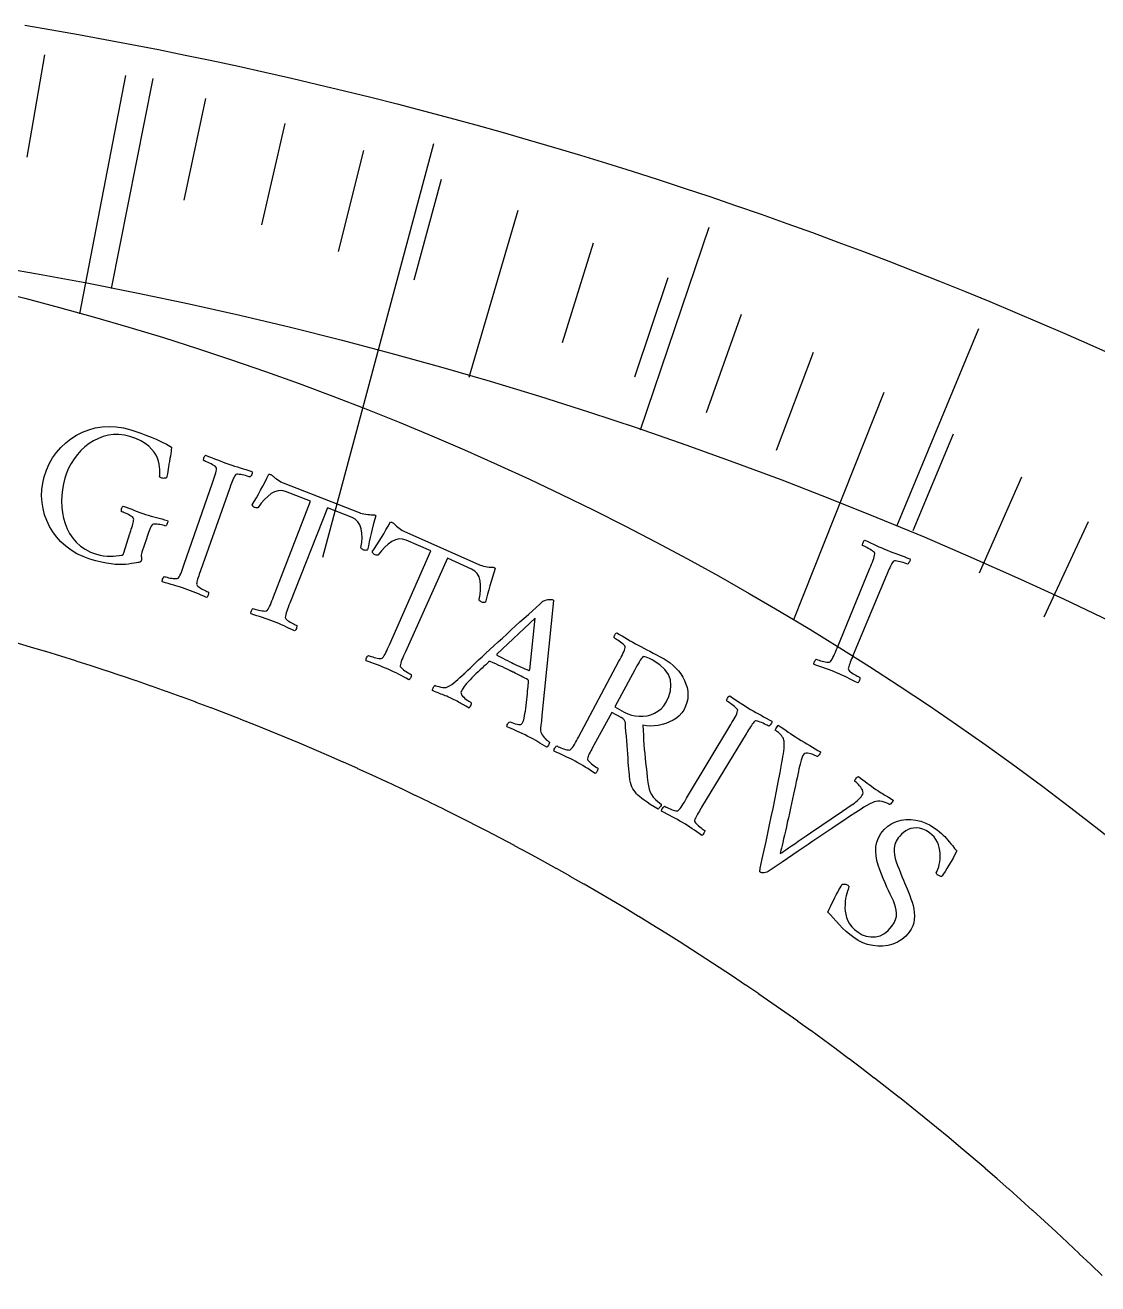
# Model space of a CAD drawing. Header units: millimetres. Extents: x -45 to 45, y -45 to 45.
# Drawn here: x 7.42 to 18.32, y 31.59 to 44.38 of the extents above; entities that cross this region are included whole.
import ezdxf

# ---------------------------------------------------------------- set-up
doc = ezdxf.new("R2010")
doc.units = ezdxf.units.MM
for name, color, linetype in [('CUT_INNER', 6, 'Continuous'), ('CUT_OUTER', 1, 'Continuous'), ('ENGRAVE', 7, 'Continuous'), ('ENGRAVE_FINE', 8, 'Continuous'), ('TEXT', 5, 'Continuous')]:
    doc.layers.add(name, color=color, linetype=linetype)

msp = doc.modelspace()

# ---------------------------------------------------------------- linework, layer by layer
at = {"layer": 'CUT_INNER'}
msp.add_lwpolyline([(18.3604, 31.6768), (18.2457, 31.7881), (18.2446, 31.7891), (18.1292, 31.8997), (18.1281, 31.9007), (18.0121, 32.0105), (18.0109, 32.0116), (17.8942, 32.1207), (17.8931, 32.1217), (17.7757, 32.2301), (17.7746, 32.2312), (17.6565, 32.3388), (17.6554, 32.3399), (17.5366, 32.4468), (17.5355, 32.4478), (17.4161, 32.554), (17.415, 32.5551), (17.2949, 32.6605), (17.2938, 32.6615), (17.1731, 32.7663), (17.172, 32.7673), (17.0507, 32.8713), (17.0495, 32.8723), (16.9275, 32.9755), (16.9264, 32.9765), (16.8038, 33.079), (16.8026, 33.08), (16.6794, 33.1817), (16.6782, 33.1827), (16.5544, 33.2837), (16.5532, 33.2847), (16.4288, 33.3849), (16.4276, 33.3858), (16.3025, 33.4853), (16.3013, 33.4863), (16.1756, 33.5849), (16.1744, 33.5859), (16.0482, 33.6838), (16.0469, 33.6847), (15.9201, 33.7819), (15.9189, 33.7828), (15.7914, 33.8792), (15.7902, 33.8801), (15.6621, 33.9757), (15.6609, 33.9766), (15.5323, 34.0714), (15.531, 34.0723), (15.4018, 34.1663), (15.4006, 34.1672), (15.2708, 34.2604), (15.2695, 34.2613), (15.1392, 34.3537), (15.1379, 34.3546), (15.007, 34.4462), (15.0057, 34.447), (14.8743, 34.5378), (14.873, 34.5387), (14.741, 34.6287), (14.7397, 34.6296), (14.6071, 34.7187), (14.6058, 34.7196), (14.4727, 34.808), (14.4714, 34.8088), (14.3378, 34.8964), (14.3365, 34.8972), (14.2023, 34.9839), (14.201, 34.9847), (14.0662, 35.0706), (14.065, 35.0715), (13.9297, 35.1565), (13.9284, 35.1573), (13.7926, 35.2416), (13.7913, 35.2424), (13.655, 35.3258), (13.6537, 35.3266), (13.5169, 35.4092), (13.5156, 35.4099), (13.3783, 35.4917), (13.377, 35.4924), (13.2392, 35.5733), (13.2378, 35.5741), (13.0995, 35.6541), (13.0982, 35.6549), (12.9594, 35.7341), (12.9581, 35.7348), (12.8188, 35.8132), (12.8175, 35.8139), (12.6777, 35.8914), (12.6764, 35.8921), (12.5362, 35.9687), (12.5348, 35.9695), (12.3942, 36.0452), (12.3928, 36.046), (12.2516, 36.1208), (12.2503, 36.1216), (12.1087, 36.1956), (12.1073, 36.1963), (11.9653, 36.2694), (11.9639, 36.2701), (11.8214, 36.3424), (11.82, 36.3431), (11.6771, 36.4145), (11.6757, 36.4152), (11.5323, 36.4857), (11.531, 36.4864), (11.3871, 36.556), (11.3858, 36.5567), (11.2415, 36.6255), (11.2401, 36.6261), (11.0955, 36.694), (11.0941, 36.6946), (10.949, 36.7616), (10.9476, 36.7623), (10.8022, 36.8283), (10.8008, 36.829), (10.6549, 36.8942), (10.6535, 36.8948), (10.5072, 36.9591), (10.5058, 36.9597), (10.3591, 37.0231), (10.3577, 37.0237), (10.2107, 37.0862), (10.2093, 37.0868), (10.0618, 37.1484), (10.0604, 37.149), (9.9126, 37.2097), (9.9112, 37.2103), (9.763, 37.2701), (9.7616, 37.2706), (9.613, 37.3295), (9.6116, 37.3301), (9.4627, 37.388), (9.4613, 37.3886), (9.312, 37.4456), (9.3106, 37.4462), (9.161, 37.5023), (9.1595, 37.5028), (9.0096, 37.5581), (9.0082, 37.5586), (8.8579, 37.6129), (8.8564, 37.6134), (8.7058, 37.6668), (8.7044, 37.6673), (8.5534, 37.7197), (8.552, 37.7202), (8.4007, 37.7717), (8.3993, 37.7722), (8.2477, 37.8228), (8.2463, 37.8233), (8.0944, 37.8729), (8.0929, 37.8734), (7.9408, 37.9221), (7.9393, 37.9226), (7.7868, 37.9704), (7.7854, 37.9708), (7.6326, 38.0177), (7.6311, 38.0181), (7.4781, 38.0641), (7.4766, 38.0645), (7.3233, 38.1095)], dxfattribs=at)
at = {"layer": 'CUT_OUTER'}
msp.add_lwpolyline([(7.4203, 44.384), (7.6925, 44.3376), (7.9644, 44.2896), (8.236, 44.2399), (8.5073, 44.1885), (8.7783, 44.1355), (9.049, 44.0808), (9.3193, 44.0244), (9.5892, 43.9664), (9.8588, 43.9068), (10.128, 43.8454), (10.3969, 43.7825), (10.6653, 43.7179), (10.9334, 43.6516), (11.201, 43.5837), (11.4682, 43.5141), (11.735, 43.4429), (12.0013, 43.3701), (12.2672, 43.2957), (12.5327, 43.2196), (12.7976, 43.1419), (13.0621, 43.0625), (13.3261, 42.9816), (13.5895, 42.899), (13.8525, 42.8148), (14.115, 42.729), (14.3769, 42.6416), (14.6382, 42.5526), (14.8991, 42.462), (15.1593, 42.3697), (15.419, 42.2759), (15.6781, 42.1805), (15.9366, 42.0835), (16.1946, 41.9849), (16.4519, 41.8848), (16.7086, 41.7831), (16.9646, 41.6797), (17.22, 41.5749), (17.4748, 41.4684), (17.7289, 41.3604), (17.9824, 41.2509), (18.2352, 41.1397), (18.4872, 41.0271)], dxfattribs=at)
at = {"layer": 'ENGRAVE'}
for points in [[(8.4408, 43.8719), (7.9751, 41.4516)], [(11.5692, 43.1769), (10.4433, 38.9751)], [(16.1442, 40.6512), (15.2264, 38.3403)]]:
    msp.add_lwpolyline(points, dxfattribs=at)
for centre, radius in [((0, 0), 42.525), ((0, 12.859), 29.684)]:
    msp.add_circle(centre, radius, dxfattribs=at)
at = {"layer": 'ENGRAVE_FINE'}
for points in [[(7.6185, 44.084), (7.4388, 43.0439)], [(8.7205, 43.8411), (8.2962, 41.7079)], [(9.2555, 43.6385), (9.0362, 42.6048)], [(10.062, 43.3844), (9.8231, 42.3543)], [(10.8597, 43.1098), (10.6012, 42.0836)], [(11.6479, 42.8152), (11.3698, 41.7932)], [(12.4259, 42.5009), (11.9301, 40.8051)], [(14.3683, 42.3278), (13.6692, 40.2682)], [(13.1932, 42.1674), (12.8764, 41.1549)], [(13.9492, 41.8152), (13.6132, 40.8079)], [(14.6934, 41.4448), (14.3383, 40.443)], [(17.1059, 41.2974), (16.2736, 39.288)], [(15.4253, 41.0566), (15.0511, 40.0606)], [(16.8498, 40.2292), (16.4379, 39.2457)], [(17.5417, 39.791), (17.1111, 38.8142)], [(18.2194, 39.3373), (17.7702, 38.3675)]]:
    msp.add_lwpolyline(points, dxfattribs=at)
at = {"layer": 'TEXT'}
for points in [[(8.4876, 39.2191), (8.4885, 39.2221), (8.4895, 39.225), (8.4904, 39.228), (8.4914, 39.231), (8.4924, 39.234), (8.4933, 39.237), (8.4943, 39.24), (8.4953, 39.243), (8.5012, 39.2615), (8.5067, 39.2793), (8.5118, 39.2961), (8.5164, 39.3122), (8.5204, 39.3272), (8.5233, 39.3411), (8.5251, 39.3538), (8.5258, 39.3653), (8.5249, 39.3719), (8.5205, 39.3789), (8.5124, 39.3863), (8.5008, 39.3943), (8.4872, 39.4022), (8.4731, 39.4097), (8.4587, 39.4168), (8.4438, 39.4235), (8.4298, 39.4293), (8.4181, 39.4341), (8.4087, 39.4377), (8.4015, 39.4401), (8.4003, 39.4457), (8.4002, 39.4526), (8.4012, 39.4609), (8.4033, 39.4704), (8.4063, 39.4796), (8.4099, 39.4869), (8.4142, 39.4925), (8.4192, 39.4961), (8.4488, 39.4855), (8.4778, 39.4748), (8.5062, 39.4639), (8.534, 39.4529), (8.5616, 39.4422), (8.5893, 39.4318), (8.6172, 39.422), (8.6453, 39.4126), (8.674, 39.4035), (8.702, 39.3951), (8.7293, 39.3875), (8.7559, 39.3807), (8.7827, 39.3739), (8.8105, 39.3665), (8.8393, 39.3584), (8.8691, 39.3497), (8.871, 39.3438), (8.8712, 39.3368), (8.8698, 39.3287), (8.8668, 39.3195), (8.8629, 39.3106), (8.8589, 39.3034), (8.8548, 39.2979), (8.8505, 39.294), (8.8433, 39.2962), (8.8338, 39.2988), (8.8218, 39.3018), (8.8075, 39.3051), (8.7922, 39.3082), (8.7772, 39.3107), (8.7625, 39.3126), (8.7482, 39.3137), (8.7353, 39.3138), (8.725, 39.3123), (8.7172, 39.3093), (8.712, 39.3047), (8.7042, 39.2931), (8.6967, 39.2794), (8.6895, 39.2637), (8.6827, 39.2459), (8.6759, 39.2268), (8.669, 39.2069), (8.662, 39.1861), (8.6548, 39.1646), (8.6096, 39.0272), (8.6053, 39.0121), (8.6029, 38.9985), (8.6024, 38.9866), (8.6038, 38.9762), (8.6055, 38.9668), (8.6059, 38.9578), (8.6051, 38.9492), (8.6031, 38.9411), (8.6015, 38.9373), (8.5992, 38.9341), (8.5962, 38.9313), (8.5926, 38.9291), (8.5873, 38.927), (8.5791, 38.9247), (8.5682, 38.9222), (8.5545, 38.9195), (8.5294, 38.9155), (8.5026, 38.9117), (8.4742, 38.9082), (8.444, 38.9049), (8.4115, 38.9027), (8.3759, 38.9026), (8.3372, 38.9046), (8.2953, 38.9086), (8.2493, 38.9155), (8.1982, 38.9262), (8.1418, 38.9405), (8.0803, 38.9586), (8.0117, 38.9832), (7.9479, 39.0131), (7.8889, 39.0484), (7.8347, 39.0891), (7.7855, 39.1342), (7.7417, 39.1828), (7.7032, 39.2349), (7.6701, 39.2906), (7.6425, 39.3489), (7.6207, 39.409), (7.6048, 39.4709), (7.5946, 39.5347), (7.5906, 39.5996), (7.593, 39.6646), (7.6018, 39.7298), (7.6171, 39.7953), (7.6396, 39.8629), (7.6678, 39.9267), (7.7017, 39.9864), (7.7413, 40.0422), (7.786, 40.0936), (7.8348, 40.1401), (7.8877, 40.1816), (7.9449, 40.2182), (8.0056, 40.249), (8.0692, 40.2733), (8.1356, 40.291), (8.2049, 40.3022), (8.2762, 40.3062), (8.3485, 40.3024), (8.4217, 40.2909), (8.4959, 40.2717), (8.5461, 40.2555), (8.5971, 40.2379), (8.6489, 40.2189), (8.7014, 40.1983), (8.7543, 40.1759), (8.8068, 40.1513), (8.859, 40.1245), (8.9109, 40.0955), (8.9105, 40.0928), (8.9094, 40.0847), (8.9074, 40.0712), (8.9047, 40.0523), (8.9014, 40.0298), (8.8977, 40.0055), (8.8934, 39.9795), (8.8888, 39.9516), (8.884, 39.9235), (8.8795, 39.8967), (8.8753, 39.8712), (8.8714, 39.847), (8.8679, 39.8259), (8.8651, 39.8096), (8.8628, 39.7983), (8.8612, 39.7919), (8.8599, 39.7879), (8.8565, 39.7846), (8.8512, 39.7819), (8.8437, 39.78), (8.8353, 39.7789), (8.827, 39.7788), (8.8188, 39.7799), (8.8106, 39.782), (8.8038, 39.7846), (8.7978, 39.7878), (8.7926, 39.7916), (8.7881, 39.796), (8.7894, 39.8093), (8.7903, 39.8261), (8.7908, 39.8464), (8.7908, 39.8701), (8.7892, 39.8962), (8.7846, 39.9239), (8.7771, 39.953), (8.7666, 39.9837), (8.7521, 40.0149), (8.7324, 40.0456), (8.7076, 40.0759), (8.6777, 40.1058), (8.6413, 40.1342), (8.5973, 40.1601), (8.5457, 40.1835), (8.4864, 40.2044), (8.4309, 40.2182), (8.3761, 40.2249), (8.322, 40.2247), (8.2687, 40.2174), (8.2167, 40.2039), (8.1668, 40.185), (8.1189, 40.1609), (8.0731, 40.1314), (8.0299, 40.0976), (7.99, 40.0603), (7.9534, 40.0196), (7.92, 39.9754), (7.8904, 39.9289), (7.8649, 39.8809), (7.8438, 39.8316), (7.8267, 39.781), (7.8121, 39.7233), (7.8015, 39.665), (7.795, 39.606), (7.7925, 39.5464), (7.7943, 39.4872), (7.8009, 39.4295), (7.8122, 39.3733), (7.8281, 39.3185), (7.849, 39.2661), (7.8751, 39.2171), (7.9064, 39.1713), (7.9429, 39.1288), (7.9851, 39.0907), (8.0332, 39.0578), (8.0874, 39.0302), (8.1476, 39.0079), (8.1845, 38.9978), (8.2202, 38.9909), (8.2545, 38.9873), (8.2876, 38.987), (8.3192, 38.9885), (8.349, 38.9908), (8.3769, 38.9937), (8.4031, 38.9974), (8.4082, 38.9982), (8.4123, 38.9997), (8.4154, 39.0019), (8.4175, 39.0049), (8.4191, 39.0084), (8.4207, 39.0124), (8.4223, 39.0167), (8.424, 39.0215)], [(9.4911, 39.9232), (9.5206, 39.913), (9.5499, 39.9034), (9.5789, 39.8941), (9.6077, 39.8854), (9.6366, 39.8767), (9.6661, 39.8676), (9.6962, 39.8581), (9.7269, 39.8483), (9.7287, 39.8423), (9.7288, 39.8353), (9.7273, 39.8272), (9.7241, 39.8181), (9.7199, 39.8093), (9.7157, 39.8022), (9.7114, 39.7968), (9.707, 39.7931), (9.6995, 39.7955), (9.6894, 39.7986), (9.6766, 39.8021), (9.6611, 39.8062), (9.6444, 39.8103), (9.6282, 39.8138), (9.6123, 39.8168), (9.5968, 39.8192), (9.5828, 39.8204), (9.5717, 39.8197), (9.5634, 39.8173), (9.5578, 39.813), (9.5513, 39.8033), (9.5449, 39.792), (9.5387, 39.7789), (9.5325, 39.7641), (9.5263, 39.7481), (9.52, 39.7313), (9.5136, 39.7137), (9.507, 39.6953), (9.5059, 39.6924), (9.5049, 39.6894), (9.5038, 39.6864), (9.5028, 39.6835), (9.5017, 39.6805), (9.5007, 39.6776), (9.4996, 39.6746), (9.4986, 39.6716), (9.2067, 38.8476), (9.2056, 38.8447), (9.2046, 38.8417), (9.2035, 38.8387), (9.2025, 38.8358), (9.2014, 38.8328), (9.2004, 38.8298), (9.1993, 38.8269), (9.1983, 38.8239), (9.1918, 38.8056), (9.1858, 38.788), (9.1803, 38.7713), (9.1751, 38.7554), (9.1707, 38.7405), (9.1674, 38.7267), (9.1652, 38.7141), (9.1641, 38.7026), (9.1658, 38.6966), (9.1705, 38.6897), (9.1783, 38.6821), (9.189, 38.6737), (9.2016, 38.6651), (9.2149, 38.657), (9.229, 38.6492), (9.2437, 38.6419), (9.2576, 38.6355), (9.2692, 38.6303), (9.2785, 38.6263), (9.2855, 38.6236), (9.2864, 38.6179), (9.2862, 38.6111), (9.2848, 38.6029), (9.2823, 38.5935), (9.279, 38.5844), (9.2751, 38.5772), (9.2706, 38.5718), (9.2656, 38.5684), (9.2374, 38.5806), (9.2098, 38.5926), (9.1827, 38.6041), (9.1562, 38.6153), (9.1297, 38.6262), (9.1027, 38.6368), (9.0751, 38.6471), (9.0471, 38.6572), (9.0196, 38.6666), (8.9917, 38.6757), (8.9634, 38.6845), (8.9348, 38.6929), (8.9058, 38.7012), (8.8765, 38.7094), (8.847, 38.7175), (8.8171, 38.7256), (8.8153, 38.7315), (8.8152, 38.7384), (8.8166, 38.7465), (8.8197, 38.7557), (8.8236, 38.7646), (8.8277, 38.7718), (8.8318, 38.7773), (8.836, 38.7812), (8.8432, 38.7789), (8.8529, 38.7762), (8.8653, 38.773), (8.8802, 38.7694), (8.8963, 38.7659), (8.9122, 38.7631), (8.928, 38.7611), (8.9436, 38.7597), (8.9576, 38.7595), (8.9683, 38.7606), (8.9759, 38.7632), (8.9802, 38.7671), (8.9881, 38.7786), (8.9957, 38.7922), (9.0031, 38.8078), (9.0103, 38.8254), (9.0174, 38.8444), (9.0246, 38.8643), (9.032, 38.8849), (9.0395, 38.9063), (9.3261, 39.7321), (9.3335, 39.7536), (9.3405, 39.7745), (9.3472, 39.7949), (9.3536, 39.8147), (9.359, 39.8334), (9.3629, 39.8505), (9.3652, 39.8662), (9.366, 39.8802), (9.3652, 39.8868), (9.3607, 39.8937), (9.3524, 39.9012), (9.3405, 39.909), (9.3264, 39.917), (9.3119, 39.9247), (9.2968, 39.9322), (9.2812, 39.9394), (9.2665, 39.9459), (9.2543, 39.9511), (9.2445, 39.9551), (9.2371, 39.9578), (9.236, 39.9635), (9.236, 39.9704), (9.2371, 39.9786), (9.2394, 39.988), (9.2426, 39.9972), (9.2464, 40.0045), (9.2509, 40.0098), (9.256, 40.0134), (9.2863, 40.0018), (9.3163, 39.9902), (9.346, 39.9786), (9.3754, 39.9668), (9.4045, 39.9553), (9.4335, 39.9442), (9.4624, 39.9335), (9.4911, 39.9232)], [(10.8164, 39.4304), (10.8296, 39.4257), (10.8451, 39.4215), (10.8627, 39.4179), (10.8827, 39.4146), (10.9024, 39.4121), (10.9196, 39.4103), (10.9341, 39.4092), (10.9461, 39.409), (10.9549, 39.4093), (10.962, 39.4092), (10.9675, 39.4086), (10.9713, 39.4076), (10.9744, 39.4061), (10.9775, 39.404), (10.9806, 39.4012), (10.9838, 39.3979), (10.9711, 39.3526), (10.9591, 39.3078), (10.9477, 39.2636), (10.937, 39.2199), (10.9269, 39.1769), (10.9175, 39.1344), (10.9087, 39.0925), (10.9006, 39.0511), (10.8974, 39.0501), (10.8934, 39.0491), (10.8885, 39.0481), (10.8827, 39.0472), (10.8765, 39.047), (10.8702, 39.0479), (10.8638, 39.05), (10.8574, 39.0532), (10.8477, 39.0579), (10.8405, 39.063), (10.8358, 39.0685), (10.8336, 39.0744), (10.8417, 39.1265), (10.8447, 39.1758), (10.8428, 39.2224), (10.8358, 39.2662), (10.8229, 39.3052), (10.8031, 39.3373), (10.7763, 39.3627), (10.7427, 39.3811), (10.4935, 39.4807), (10.1107, 38.5095), (10.1024, 38.4883), (10.0946, 38.4679), (10.0872, 38.4482), (10.0801, 38.4291), (10.0741, 38.4111), (10.0695, 38.3944), (10.0665, 38.3791), (10.065, 38.3652), (10.0665, 38.3591), (10.071, 38.3522), (10.0784, 38.3443), (10.0889, 38.3355), (10.1011, 38.3265), (10.114, 38.3179), (10.1274, 38.3098), (10.1414, 38.3022), (10.1547, 38.2954), (10.1658, 38.2899), (10.1748, 38.2857), (10.1816, 38.2828), (10.1823, 38.2771), (10.1819, 38.2702), (10.1802, 38.2622), (10.1774, 38.2528), (10.1737, 38.2439), (10.1696, 38.2368), (10.1649, 38.2316), (10.1598, 38.2283), (10.1321, 38.2416), (10.1049, 38.2544), (10.0782, 38.2669), (10.0521, 38.279), (10.026, 38.2908), (9.9993, 38.3024), (9.9722, 38.3137), (9.9445, 38.3247), (9.9174, 38.3351), (9.8898, 38.3451), (9.8619, 38.3549), (9.8336, 38.3644), (9.8049, 38.3737), (9.7759, 38.3829), (9.7466, 38.392), (9.7171, 38.4011), (9.7155, 38.407), (9.7156, 38.414), (9.7174, 38.422), (9.7207, 38.4311), (9.725, 38.4399), (9.7292, 38.447), (9.7336, 38.4523), (9.7379, 38.456), (9.745, 38.4535), (9.7547, 38.4505), (9.7669, 38.4469), (9.7816, 38.4427), (9.7976, 38.4386), (9.8134, 38.4353), (9.8292, 38.4327), (9.8447, 38.4308), (9.8587, 38.4301), (9.8695, 38.4308), (9.8771, 38.4331), (9.8815, 38.4369), (9.8898, 38.4481), (9.8979, 38.4614), (9.9059, 38.4768), (9.9137, 38.4941), (9.9214, 38.5129), (9.9293, 38.5325), (9.9374, 38.5528), (9.9456, 38.5739), (10.3222, 39.5476), (10.0675, 39.6447), (10.0302, 39.6539), (9.9934, 39.6534), (9.957, 39.6432), (9.9211, 39.6233), (9.8862, 39.5958), (9.8528, 39.563), (9.821, 39.5249), (9.7907, 39.4815), (9.7851, 39.4786), (9.778, 39.4778), (9.7692, 39.4789), (9.7589, 39.482), (9.752, 39.484), (9.7461, 39.4867), (9.7412, 39.4902), (9.7372, 39.4944), (9.734, 39.4988), (9.7314, 39.5027), (9.7293, 39.5061), (9.7277, 39.509), (9.7497, 39.5449), (9.7715, 39.5818), (9.793, 39.6195), (9.8143, 39.6582), (9.8356, 39.6977), (9.8568, 39.738), (9.8781, 39.7792), (9.8995, 39.8212), (9.9054, 39.8208), (9.9115, 39.8193), (9.9178, 39.8168), (9.9243, 39.8132), (9.9305, 39.8092), (9.9359, 39.8053), (9.9404, 39.8016), (9.9442, 39.798), (9.9528, 39.7903), (9.9633, 39.7817), (9.9757, 39.7723), (9.9899, 39.7621), (10.0047, 39.7522), (10.0187, 39.7438), (10.032, 39.737), (10.0445, 39.7317)], [(12.0321, 38.9025), (12.045, 38.8972), (12.0602, 38.8923), (12.0777, 38.8878), (12.0975, 38.8837), (12.1171, 38.8802), (12.1342, 38.8776), (12.1486, 38.8759), (12.1606, 38.8751), (12.1694, 38.8751), (12.1765, 38.8746), (12.182, 38.8738), (12.1857, 38.8726), (12.1887, 38.8709), (12.1917, 38.8687), (12.1947, 38.8658), (12.1977, 38.8624), (12.183, 38.8176), (12.1689, 38.7734), (12.1555, 38.7298), (12.1427, 38.6867), (12.1307, 38.6441), (12.1193, 38.6021), (12.1086, 38.5607), (12.0986, 38.5198), (12.0954, 38.5188), (12.0913, 38.518), (12.0864, 38.5173), (12.0806, 38.5167), (12.0744, 38.5167), (12.0681, 38.5179), (12.0618, 38.5203), (12.0555, 38.5238), (12.0461, 38.529), (12.0392, 38.5344), (12.0347, 38.5401), (12.0328, 38.5461), (12.0432, 38.5978), (12.0485, 38.6469), (12.0487, 38.6935), (12.0438, 38.7376), (12.0328, 38.7771), (12.0144, 38.8102), (11.9889, 38.8367), (11.9561, 38.8567), (11.7118, 38.9677), (11.2845, 38.0151), (11.2753, 37.9944), (11.2665, 37.9744), (11.2582, 37.955), (11.2503, 37.9363), (11.2434, 37.9186), (11.2381, 37.9021), (11.2344, 37.887), (11.2322, 37.8732), (11.2334, 37.867), (11.2376, 37.8598), (11.2447, 37.8516), (11.2547, 37.8424), (11.2665, 37.8328), (11.279, 37.8237), (11.292, 37.815), (11.3057, 37.8067), (11.3186, 37.7993), (11.3294, 37.7933), (11.3382, 37.7887), (11.3449, 37.7854), (11.3454, 37.7797), (11.3446, 37.7729), (11.3426, 37.7649), (11.3393, 37.7557), (11.3353, 37.7469), (11.3308, 37.74), (11.3259, 37.7351), (11.3206, 37.732), (11.2935, 37.7465), (11.2669, 37.7607), (11.2409, 37.7744), (11.2153, 37.7877), (11.1898, 37.8007), (11.1637, 37.8134), (11.1371, 37.8259), (11.11, 37.8382), (11.0834, 37.8499), (11.0563, 37.8612), (11.0289, 37.8722), (11.001, 37.883), (10.9728, 37.8936), (10.9443, 37.9042), (10.9154, 37.9147), (10.8863, 37.9251), (10.885, 37.9311), (10.8855, 37.938), (10.8876, 37.946), (10.8914, 37.9549), (10.896, 37.9635), (10.9006, 37.9703), (10.9052, 37.9755), (10.9097, 37.9789), (10.9167, 37.9761), (10.9262, 37.9727), (10.9382, 37.9685), (10.9527, 37.9636), (10.9685, 37.9588), (10.9842, 37.9548), (10.9998, 37.9514), (11.0152, 37.9489), (11.0291, 37.9475), (11.0399, 37.9478), (11.0476, 37.9497), (11.0522, 37.9532), (11.0611, 37.9641), (11.0698, 37.977), (11.0784, 37.9919), (11.087, 38.0089), (11.0956, 38.0273), (11.1044, 38.0465), (11.1134, 38.0664), (11.1226, 38.0871), (11.5438, 39.0424), (11.2938, 39.1512), (11.257, 39.1621), (11.2202, 39.1633), (11.1833, 39.1548), (11.1466, 39.1365), (11.1104, 39.1107), (11.0756, 39.0795), (11.0421, 39.0429), (11.0098, 39.0009), (11.0041, 38.9983), (10.9969, 38.9978), (10.9882, 38.9993), (10.9781, 39.0029), (10.9713, 39.0052), (10.9655, 39.0082), (10.9607, 39.0119), (10.957, 39.0163), (10.954, 39.0208), (10.9515, 39.0248), (10.9496, 39.0283), (10.9481, 39.0313), (10.9717, 39.0662), (10.9952, 39.102), (11.0184, 39.1387), (11.0415, 39.1763), (11.0646, 39.2148), (11.0877, 39.2541), (11.1109, 39.2943), (11.1341, 39.3352), (11.14, 39.3345), (11.146, 39.3328), (11.1522, 39.33), (11.1585, 39.3261), (11.1645, 39.3218), (11.1697, 39.3177), (11.1741, 39.3137), (11.1777, 39.31), (11.186, 39.3019), (11.1961, 39.2929), (11.208, 39.2829), (11.2217, 39.272), (11.236, 39.2615), (11.2496, 39.2525), (11.2626, 39.245), (11.2749, 39.2391)], [(16.1788, 39.0478), (16.2075, 39.0361), (16.236, 39.0249), (16.2643, 39.0142), (16.2924, 39.004), (16.3206, 38.9938), (16.3494, 38.9832), (16.3787, 38.9723), (16.4086, 38.9609), (16.4101, 38.9549), (16.4098, 38.9478), (16.4078, 38.9398), (16.4041, 38.9308), (16.3995, 38.9222), (16.3949, 38.9153), (16.3903, 38.9101), (16.3857, 38.9066), (16.3785, 38.9094), (16.3686, 38.913), (16.356, 38.9172), (16.3409, 38.922), (16.3246, 38.9269), (16.3086, 38.9313), (16.293, 38.935), (16.2777, 38.9382), (16.2639, 38.9401), (16.2528, 38.9401), (16.2444, 38.938), (16.2387, 38.934), (16.2316, 38.9247), (16.2246, 38.9136), (16.2176, 38.9009), (16.2107, 38.8864), (16.2036, 38.8707), (16.1964, 38.8541), (16.1889, 38.8369), (16.1813, 38.8188), (16.1801, 38.8159), (16.1789, 38.813), (16.1777, 38.8101), (16.1765, 38.8071), (16.1753, 38.8042), (16.174, 38.8013), (16.1728, 38.7984), (16.1716, 38.7955), (15.8339, 37.9853), (15.8327, 37.9824), (15.8315, 37.9795), (15.8303, 37.9766), (15.8291, 37.9737), (15.8278, 37.9708), (15.8266, 37.9678), (15.8254, 37.9649), (15.8242, 37.962), (15.8167, 37.944), (15.8098, 37.9267), (15.8032, 37.9102), (15.7972, 37.8946), (15.792, 37.8799), (15.7879, 37.8662), (15.7851, 37.8537), (15.7833, 37.8422), (15.7847, 37.8361), (15.7891, 37.829), (15.7965, 37.8209), (15.8069, 37.8119), (15.8191, 37.8026), (15.832, 37.7936), (15.8457, 37.7851), (15.8602, 37.777), (15.8738, 37.7698), (15.8852, 37.7639), (15.8944, 37.7594), (15.9013, 37.7563), (15.9019, 37.7506), (15.9013, 37.7437), (15.8996, 37.7356), (15.8966, 37.7263), (15.8927, 37.7173), (15.8884, 37.7103), (15.8836, 37.7052), (15.8784, 37.702), (15.8507, 37.7158), (15.8235, 37.7293), (15.7968, 37.7424), (15.7707, 37.7551), (15.7446, 37.7675), (15.718, 37.7797), (15.6908, 37.7916), (15.6631, 37.8033), (15.636, 37.8143), (15.6084, 37.8251), (15.5804, 37.8355), (15.5521, 37.8457), (15.5234, 37.8557), (15.4944, 37.8657), (15.4651, 37.8756), (15.4355, 37.8855), (15.434, 37.8914), (15.4343, 37.8984), (15.4362, 37.9065), (15.4398, 37.9155), (15.4443, 37.9242), (15.4487, 37.9312), (15.4532, 37.9365), (15.4577, 37.94), (15.4648, 37.9374), (15.4744, 37.9341), (15.4866, 37.9302), (15.5014, 37.9256), (15.5174, 37.9211), (15.5333, 37.9174), (15.5491, 37.9144), (15.5647, 37.9122), (15.5788, 37.9111), (15.5896, 37.9116), (15.5973, 37.9137), (15.6019, 37.9174), (15.6105, 37.9285), (15.6189, 37.9417), (15.6272, 37.9569), (15.6354, 37.9742), (15.6436, 37.9928), (15.652, 38.0123), (15.6605, 38.0325), (15.6692, 38.0536), (16.0034, 38.8652), (16.0121, 38.8863), (16.0203, 38.9069), (16.0282, 38.9269), (16.0357, 38.9463), (16.0422, 38.9648), (16.0471, 38.9818), (16.0504, 38.9973), (16.052, 39.0113), (16.0516, 39.0179), (16.0475, 39.0251), (16.0398, 39.033), (16.0284, 39.0415), (16.0149, 39.0503), (16.0009, 39.0588), (15.9863, 39.0671), (15.9713, 39.0752), (15.9571, 39.0824), (15.9453, 39.0883), (15.9358, 39.0928), (15.9286, 39.096), (15.9278, 39.1017), (15.9283, 39.1086), (15.9299, 39.1167), (15.9328, 39.1261), (15.9365, 39.1351), (15.9408, 39.1421), (15.9456, 39.1473), (15.9509, 39.1505), (15.9802, 39.1373), (16.0093, 39.1241), (16.0381, 39.1108), (16.0665, 39.0975), (16.0947, 39.0844), (16.1229, 39.0718), (16.1509, 39.0596), (16.1788, 39.0478)], [(11.8805, 37.7926), (11.883, 37.795), (11.8905, 37.8021), (11.903, 37.8139), (11.9205, 37.8305), (11.9423, 37.851), (11.9677, 37.875), (11.9965, 37.9024), (12.029, 37.9331), (12.0643, 37.9664), (12.1018, 38.0013), (12.1415, 38.038), (12.1834, 38.0763), (12.2267, 38.1158), (12.2705, 38.1558), (12.3148, 38.1965), (12.3597, 38.2377), (12.4045, 38.2788), (12.4485, 38.3189), (12.4916, 38.3582), (12.5339, 38.3964), (12.5746, 38.4331), (12.6129, 38.4674), (12.6488, 38.4994), (12.6822, 38.529), (12.6911, 38.5343), (12.7025, 38.5389), (12.7164, 38.5428), (12.7329, 38.546), (12.7493, 38.5481), (12.763, 38.5487), (12.7739, 38.5476), (12.7821, 38.545), (12.7838, 38.5441), (12.7851, 38.5432), (12.786, 38.5424), (12.7865, 38.5417), (12.7869, 38.5408), (12.7876, 38.5397), (12.7886, 38.5382), (12.7899, 38.5364), (12.6722, 37.369), (12.6656, 37.3117), (12.6608, 37.2688), (12.6578, 37.2402), (12.6567, 37.226), (12.6573, 37.2131), (12.6604, 37.1999), (12.666, 37.1861), (12.6742, 37.172), (12.6839, 37.1581), (12.6942, 37.1453), (12.705, 37.1335), (12.7163, 37.1228), (12.7269, 37.1136), (12.7355, 37.1065), (12.7422, 37.1014), (12.7468, 37.0985), (12.7471, 37.0916), (12.7456, 37.084), (12.7423, 37.0757), (12.7372, 37.0668), (12.7317, 37.0585), (12.7272, 37.0522), (12.7237, 37.0479), (12.7213, 37.0456), (12.6964, 37.0609), (12.6728, 37.0754), (12.6505, 37.0891), (12.6295, 37.1019), (12.608, 37.1146), (12.5843, 37.1281), (12.5583, 37.1422), (12.53, 37.157), (12.5, 37.1722), (12.4725, 37.1857), (12.4473, 37.1975), (12.4247, 37.2075), (12.4019, 37.2173), (12.3764, 37.2283), (12.3482, 37.2404), (12.3172, 37.2538), (12.3163, 37.2599), (12.3171, 37.2668), (12.3197, 37.2746), (12.324, 37.2833), (12.3292, 37.2915), (12.3346, 37.2979), (12.34, 37.3025), (12.3455, 37.3053), (12.3552, 37.3009), (12.3676, 37.2962), (12.3828, 37.2911), (12.4006, 37.2856), (12.4186, 37.281), (12.4341, 37.2783), (12.4471, 37.2776), (12.4576, 37.2789), (12.4631, 37.2817), (12.4684, 37.2864), (12.4735, 37.2929), (12.4784, 37.3013), (12.4827, 37.3116), (12.4869, 37.3255), (12.4912, 37.3431), (12.4954, 37.3644), (12.4995, 37.3884), (12.5035, 37.4141), (12.5073, 37.4415), (12.5109, 37.4706), (12.5143, 37.5004), (12.5175, 37.5298), (12.5206, 37.5589), (12.5234, 37.5877), (12.526, 37.615), (12.5283, 37.6398), (12.5304, 37.6621), (12.5322, 37.6819), (12.5337, 37.6981), (12.5347, 37.7097), (12.5354, 37.7166), (12.5356, 37.7189), (12.5355, 37.7193), (12.5351, 37.7203), (12.5345, 37.7221), (12.5337, 37.7246), (12.5326, 37.7272), (12.5314, 37.7293), (12.5298, 37.7309), (12.5281, 37.7321), (12.5136, 37.7404), (12.4973, 37.7494), (12.4792, 37.7589), (12.4594, 37.7689), (12.439, 37.7791), (12.4193, 37.7889), (12.4004, 37.7984), (12.3821, 37.8074), (12.3774, 37.8098), (12.3727, 37.8121), (12.3679, 37.8145), (12.3632, 37.8168), (12.3586, 37.8191), (12.3543, 37.8212), (12.3501, 37.8233), (12.3462, 37.8252), (12.3189, 37.8386), (12.2937, 37.8508), (12.2705, 37.8618), (12.2494, 37.8717), (12.2278, 37.8815), (12.2032, 37.8922), (12.1755, 37.904), (12.1449, 37.9168), (12.1437, 37.9171), (12.1422, 37.9172), (12.1402, 37.9171), (12.1378, 37.9167), (12.1356, 37.9163), (12.134, 37.916), (12.133, 37.9158), (12.1327, 37.9157), (12.1306, 37.9138), (12.1245, 37.908), (12.1144, 37.8983), (12.1002, 37.8848), (12.0832, 37.8687), (12.0647, 37.8511), (12.0446, 37.8321), (12.0229, 37.8116), (12.001, 37.7906), (11.9801, 37.7702), (11.9602, 37.7504), (11.9413, 37.731), (11.9227, 37.7121), (11.9066, 37.6942), (11.8929, 37.6775), (11.8816, 37.662), (11.8722, 37.6478), (11.8643, 37.6349), (11.8577, 37.6234), (11.8525, 37.6132), (11.8496, 37.6025), (11.8508, 37.5911), (11.8561, 37.579), (11.8656, 37.5662), (11.8775, 37.5536), (11.8901, 37.5419), (11.9035, 37.5312), (11.9176, 37.5214), (11.9307, 37.513), (11.9411, 37.5065), (11.9489, 37.5019), (11.954, 37.4991), (11.9543, 37.4954), (11.9534, 37.4898), (11.9514, 37.4823), (11.9481, 37.4728), (11.9442, 37.4633), (11.9402, 37.4554), (11.9362, 37.4491), (11.9321, 37.4445), (11.9155, 37.4537), (11.9002, 37.4623), (11.8862, 37.4702), (11.8734, 37.4775), (11.8613, 37.4845), (11.8492, 37.4915), (11.8371, 37.4985), (11.825, 37.5055), (11.8118, 37.5128), (11.7965, 37.5209), (11.7791, 37.5296), (11.7597, 37.5391), (11.7399, 37.5483), (11.7216, 37.5566), (11.7049, 37.5638), (11.6897, 37.57), (11.6752, 37.5756), (11.6607, 37.5813), (11.6463, 37.587), (11.6318, 37.5926), (11.6164, 37.5987), (11.5991, 37.6057), (11.5799, 37.6135), (11.5589, 37.6221), (11.5586, 37.6258), (11.5598, 37.6313), (11.5623, 37.6386), (11.5662, 37.6476), (11.5708, 37.6568), (11.5753, 37.6645), (11.5796, 37.6707), (11.5837, 37.6753), (11.5939, 37.6712), (11.6075, 37.6668), (11.6245, 37.6621), (11.645, 37.6571), (11.6657, 37.6533), (11.6837, 37.6525), (11.6989, 37.6545), (11.7113, 37.6594), (11.7336, 37.6716), (11.7554, 37.6853), (11.7766, 37.7005), (11.7973, 37.7173), (11.8179, 37.7352), (11.8386, 37.7537), (11.8594, 37.7729), (11.8805, 37.7926)], [(12.6044, 38.357), (12.2145, 37.9925), (12.2144, 37.9923), (12.2142, 37.9915), (12.214, 37.9901), (12.2136, 37.9883), (12.2133, 37.9864), (12.2134, 37.9849), (12.2138, 37.9838), (12.2146, 37.9831), (12.2331, 37.973), (12.2534, 37.9622), (12.2756, 37.9505), (12.2996, 37.9381), (12.3233, 37.926), (12.3445, 37.9152), (12.3633, 37.9057), (12.3796, 37.8975), (12.4009, 37.8872), (12.4213, 37.8775), (12.4407, 37.8686), (12.4591, 37.8605), (12.4775, 37.8525), (12.4966, 37.844), (12.5167, 37.8352), (12.5375, 37.8259), (12.5393, 37.8254), (12.5411, 37.8256), (12.5429, 37.8265), (12.5446, 37.8282), (12.546, 37.8301), (12.547, 37.8314), (12.5476, 37.8322), (12.5478, 37.8324)], [(13.9137, 37.9429), (13.9445, 37.9241), (13.9744, 37.9025), (14.0033, 37.8781), (14.0312, 37.8509), (14.0573, 37.8215), (14.0808, 37.7905), (14.1016, 37.758), (14.1198, 37.7238), (14.1346, 37.6885), (14.1453, 37.6523), (14.1519, 37.6153), (14.1543, 37.5775), (14.152, 37.5392), (14.144, 37.501), (14.1304, 37.4627), (14.1112, 37.4246), (14.0908, 37.3943), (14.0662, 37.367), (14.0373, 37.3428), (14.0042, 37.3216), (13.9682, 37.3036), (13.9308, 37.2887), (13.8919, 37.2771), (13.8516, 37.2687), (13.8111, 37.2636), (13.7719, 37.2619), (13.734, 37.2638), (13.6973, 37.2691), (13.6994, 37.2172), (13.7019, 37.1673), (13.7047, 37.1192), (13.7079, 37.073), (13.7115, 37.0276), (13.7155, 36.9822), (13.72, 36.9366), (13.725, 36.8908), (13.7303, 36.8438), (13.7359, 36.7943), (13.7418, 36.7423), (13.748, 36.6879), (13.7536, 36.6529), (13.7617, 36.6207), (13.7724, 36.5911), (13.7857, 36.5643), (13.8027, 36.5391), (13.8246, 36.5143), (13.8514, 36.49), (13.883, 36.4661), (13.8833, 36.46), (13.8814, 36.4531), (13.8772, 36.4454), (13.8707, 36.4369), (13.8637, 36.4289), (13.8582, 36.4229), (13.8542, 36.4188), (13.8515, 36.4165), (13.8099, 36.4415), (13.7724, 36.465), (13.739, 36.4871), (13.7097, 36.5078), (13.6846, 36.5268), (13.6635, 36.5439), (13.6465, 36.5591), (13.6336, 36.5723), (13.6261, 36.5821), (13.6174, 36.594), (13.6075, 36.6079), (13.5964, 36.6239), (13.5856, 36.6423), (13.5768, 36.6637), (13.5699, 36.6881), (13.565, 36.7154), (13.5636, 36.7281), (13.5619, 36.7455), (13.5598, 36.7676), (13.5574, 36.7944), (13.5547, 36.8252), (13.552, 36.8589), (13.5491, 36.8957), (13.5461, 36.9356), (13.543, 36.9777), (13.5396, 37.0213), (13.5361, 37.0663), (13.5325, 37.1127), (13.5288, 37.1595), (13.5253, 37.2057), (13.522, 37.2514), (13.5189, 37.2964), (13.5152, 37.3111), (13.5068, 37.3247), (13.4936, 37.3374), (13.4756, 37.3491), (13.381, 37.4009), (13.1984, 37.0659), (13.1969, 37.0631), (13.1954, 37.0604), (13.1939, 37.0576), (13.1924, 37.0549), (13.1909, 37.0521), (13.1894, 37.0493), (13.1879, 37.0466), (13.1864, 37.0438), (13.1771, 37.0267), (13.1684, 37.0103), (13.1603, 36.9947), (13.1527, 36.9798), (13.146, 36.9658), (13.1405, 36.9527), (13.1364, 36.9406), (13.1334, 36.9294), (13.1342, 36.9232), (13.1378, 36.9157), (13.1442, 36.907), (13.1535, 36.8969), (13.1646, 36.8865), (13.1764, 36.8763), (13.189, 36.8665), (13.2024, 36.8569), (13.2151, 36.8484), (13.2258, 36.8414), (13.2343, 36.836), (13.2408, 36.8322), (13.2408, 36.8265), (13.2395, 36.8197), (13.2369, 36.8119), (13.233, 36.803), (13.2282, 36.7946), (13.2232, 36.788), (13.2179, 36.7835), (13.2124, 36.7808), (13.1865, 36.7974), (13.1612, 36.8136), (13.1362, 36.8292), (13.1118, 36.8445), (13.0874, 36.8594), (13.0624, 36.8741), (13.0368, 36.8887), (13.0107, 36.903), (12.9851, 36.9167), (12.959, 36.9301), (12.9324, 36.9432), (12.9055, 36.9561), (12.8782, 36.9689), (12.8506, 36.9816), (12.8226, 36.9943), (12.7944, 37.007), (12.7936, 37.013), (12.7946, 37.0199), (12.7973, 37.0277), (12.8018, 37.0363), (12.807, 37.0445), (12.8122, 37.0509), (12.8171, 37.0557), (12.8219, 37.0588), (12.8286, 37.0555), (12.8378, 37.0513), (12.8495, 37.0462), (12.8636, 37.0403), (12.879, 37.0342), (12.8943, 37.029), (12.9096, 37.0245), (12.9248, 37.0207), (12.9385, 37.0182), (12.9493, 37.0177), (12.9571, 37.019), (12.962, 37.0221), (12.9717, 37.0323), (12.9814, 37.0445), (12.9911, 37.0587), (13.001, 37.075), (13.011, 37.0927), (13.0213, 37.1111), (13.0318, 37.1303), (13.0426, 37.1502), (13.4542, 37.9214), (13.4649, 37.9415), (13.4751, 37.961), (13.485, 37.9801), (13.4944, 37.9986), (13.5027, 38.0162), (13.5092, 38.0325), (13.514, 38.0476), (13.517, 38.0614), (13.5173, 38.0679), (13.5139, 38.0755), (13.5069, 38.0842), (13.4964, 38.0938), (13.4838, 38.1039), (13.4708, 38.1137), (13.4574, 38.1233), (13.4435, 38.1327), (13.4305, 38.1412), (13.4196, 38.1481), (13.4107, 38.1535), (13.4039, 38.1573), (13.4037, 38.1631), (13.4048, 38.1699), (13.4072, 38.1778), (13.4109, 38.1868), (13.4155, 38.1953), (13.4205, 38.2019), (13.4258, 38.2065), (13.4314, 38.2092), (13.4594, 38.193), (13.487, 38.1769), (13.5142, 38.1609), (13.5409, 38.1449), (13.5674, 38.1291), (13.594, 38.1137), (13.6206, 38.0987), (13.6473, 38.084), (13.6756, 38.0689), (13.705, 38.0534), (13.7356, 38.0374), (13.7674, 38.0211), (13.8008, 38.0038), (13.8364, 37.985), (13.874, 37.9647), (13.9137, 37.9429)], [(13.9326, 37.5047), (13.9601, 37.5627), (13.9765, 37.6201), (13.9819, 37.6768), (13.9761, 37.7328), (13.9565, 37.7869), (13.9206, 37.8377), (13.8683, 37.8852), (13.7997, 37.9292), (13.79, 37.9344), (13.7779, 37.9406), (13.7634, 37.9478), (13.7466, 37.956), (13.73, 37.963), (13.7163, 37.9666), (13.7056, 37.9668), (13.6977, 37.9636), (13.689, 37.9557), (13.6796, 37.9445), (13.6695, 37.93), (13.6586, 37.9121), (13.6473, 37.8925), (13.6362, 37.8727), (13.625, 37.8527), (13.614, 37.8326), (13.4112, 37.4561), (13.5078, 37.4032), (13.5437, 37.386), (13.5811, 37.3732), (13.6198, 37.3648), (13.66, 37.3608), (13.7003, 37.3614), (13.7396, 37.3667), (13.7778, 37.3768), (13.8149, 37.3917), (13.8497, 37.4117), (13.881, 37.4372), (13.9086, 37.4682), (13.9326, 37.5047)], [(14.7903, 37.4313), (14.8172, 37.4154), (14.8439, 37.3999), (14.8704, 37.385), (14.8968, 37.3706), (14.9233, 37.3562), (14.9504, 37.3413), (14.9779, 37.3259), (15.006, 37.3101), (15.0065, 37.3039), (15.0052, 37.297), (15.0021, 37.2894), (14.9971, 37.2811), (14.9912, 37.2733), (14.9857, 37.2672), (14.9803, 37.2628), (14.9753, 37.26), (14.9685, 37.264), (14.9592, 37.269), (14.9473, 37.2751), (14.933, 37.2822), (14.9175, 37.2896), (14.9023, 37.2964), (14.8874, 37.3025), (14.8727, 37.308), (14.8593, 37.312), (14.8482, 37.3136), (14.8396, 37.3129), (14.8333, 37.3098), (14.825, 37.3017), (14.8164, 37.2919), (14.8076, 37.2804), (14.7986, 37.2671), (14.7893, 37.2527), (14.7797, 37.2375), (14.7698, 37.2216), (14.7596, 37.205), (14.758, 37.2023), (14.7563, 37.1996), (14.7547, 37.1969), (14.7531, 37.1942), (14.7514, 37.1915), (14.7498, 37.1888), (14.7482, 37.1861), (14.7466, 37.1835), (14.2934, 36.4359), (14.2917, 36.4332), (14.2901, 36.4305), (14.2885, 36.4279), (14.2868, 36.4252), (14.2852, 36.4225), (14.2836, 36.4198), (14.282, 36.4171), (14.2803, 36.4144), (14.2703, 36.3977), (14.2609, 36.3818), (14.252, 36.3665), (14.2437, 36.352), (14.2364, 36.3383), (14.2304, 36.3255), (14.2256, 36.3136), (14.2222, 36.3026), (14.2227, 36.2963), (14.2259, 36.2887), (14.2319, 36.2796), (14.2408, 36.2692), (14.2514, 36.2582), (14.2627, 36.2475), (14.2749, 36.2371), (14.2878, 36.227), (14.3001, 36.2179), (14.3104, 36.2104), (14.3187, 36.2046), (14.325, 36.2005), (14.3248, 36.1948), (14.3232, 36.1881), (14.3202, 36.1804), (14.3158, 36.1717), (14.3107, 36.1635), (14.3054, 36.1572), (14.3, 36.1529), (14.2943, 36.1505), (14.2692, 36.1683), (14.2446, 36.1855), (14.2204, 36.2024), (14.1967, 36.2187), (14.173, 36.2347), (14.1487, 36.2506), (14.1238, 36.2663), (14.0984, 36.2818), (14.0734, 36.2966), (14.048, 36.3112), (14.0221, 36.3256), (13.9957, 36.3397), (13.969, 36.3537), (13.942, 36.3676), (13.9147, 36.3816), (13.8871, 36.3956), (13.8866, 36.4017), (13.8879, 36.4085), (13.8909, 36.4161), (13.8958, 36.4245), (13.9014, 36.4324), (13.9068, 36.4387), (13.912, 36.4432), (13.9169, 36.4461), (13.9235, 36.4425), (13.9325, 36.4378), (13.9439, 36.4322), (13.9578, 36.4256), (13.9728, 36.4189), (13.9879, 36.413), (14.0029, 36.4078), (14.018, 36.4033), (14.0316, 36.4002), (14.0423, 36.3991), (14.0502, 36.4001), (14.0552, 36.403), (14.0653, 36.4127), (14.0756, 36.4245), (14.086, 36.4382), (14.0966, 36.4541), (14.1074, 36.4713), (14.1185, 36.4892), (14.1299, 36.5079), (14.1415, 36.5273), (14.5899, 37.2777), (14.6015, 37.2973), (14.6127, 37.3163), (14.6234, 37.3349), (14.6336, 37.353), (14.6427, 37.3702), (14.65, 37.3862), (14.6555, 37.401), (14.6591, 37.4146), (14.6597, 37.4212), (14.6566, 37.4289), (14.6501, 37.4379), (14.64, 37.448), (14.6278, 37.4587), (14.6151, 37.4692), (14.6019, 37.4796), (14.588, 37.4898), (14.575, 37.4991), (14.5641, 37.5067), (14.5553, 37.5126), (14.5487, 37.5168), (14.5487, 37.5225), (14.5501, 37.5293), (14.5529, 37.5371), (14.557, 37.5459), (14.562, 37.5542), (14.5673, 37.5606), (14.5727, 37.5649), (14.5785, 37.5673), (14.6058, 37.5499), (14.6328, 37.5324), (14.6595, 37.515), (14.6859, 37.4975), (14.7121, 37.4803), (14.7382, 37.4635), (14.7643, 37.4472), (14.7903, 37.4313)], [(15.276, 37.1324), (15.3052, 37.1142), (15.3342, 37.0966), (15.3629, 37.0796), (15.3913, 37.0631), (15.4195, 37.047), (15.4473, 37.0309), (15.4748, 37.0147), (15.502, 36.9986), (15.5007, 36.9933), (15.4978, 36.9867), (15.4933, 36.9787), (15.4872, 36.9695), (15.4806, 36.961), (15.4751, 36.9552), (15.4704, 36.952), (15.4666, 36.9516), (15.4616, 36.9544), (15.4538, 36.9582), (15.4433, 36.963), (15.4301, 36.9688), (15.4153, 36.9745), (15.4004, 36.9791), (15.3852, 36.9825), (15.3698, 36.9849), (15.3552, 36.9849), (15.3426, 36.9814), (15.3318, 36.9743), (15.323, 36.9637), (15.3137, 36.9445), (15.3036, 36.9152), (15.2929, 36.8757), (15.2814, 36.8262), (15.2759, 36.8001), (15.2695, 36.7701), (15.2623, 36.736), (15.2543, 36.698), (15.2455, 36.657), (15.2363, 36.614), (15.2265, 36.569), (15.2161, 36.522), (15.2055, 36.474), (15.195, 36.4259), (15.1845, 36.3778), (15.1741, 36.3296), (15.1638, 36.2824), (15.1538, 36.2372), (15.1441, 36.194), (15.1348, 36.1527), (15.1259, 36.1143), (15.1179, 36.0796), (15.1106, 36.0486), (15.1042, 36.0213), (15.0989, 35.9987), (15.095, 35.9819), (15.0926, 35.9709), (15.0916, 35.9657), (15.0982, 35.9699), (15.1101, 35.9777), (15.1271, 35.9892), (15.1493, 36.0043), (15.1758, 36.0225), (15.2056, 36.043), (15.2387, 36.0658), (15.2752, 36.091), (15.3143, 36.1181), (15.3554, 36.1464), (15.3986, 36.1761), (15.4439, 36.207), (15.4904, 36.2387), (15.5372, 36.2706), (15.5845, 36.3027), (15.6321, 36.335), (15.6792, 36.3668), (15.725, 36.3977), (15.7694, 36.4276), (15.8124, 36.4565), (15.8285, 36.4675), (15.8444, 36.4792), (15.8602, 36.4917), (15.8759, 36.5048), (15.8904, 36.5181), (15.903, 36.5308), (15.9136, 36.5429), (15.9222, 36.5545), (15.9295, 36.5686), (15.9325, 36.5829), (15.9314, 36.5976), (15.926, 36.6125), (15.918, 36.6272), (15.9087, 36.6411), (15.8983, 36.6543), (15.8867, 36.6666), (15.8754, 36.6775), (15.8657, 36.6863), (15.8577, 36.693), (15.8515, 36.6976), (15.8502, 36.7025), (15.8511, 36.7089), (15.8544, 36.7167), (15.8599, 36.726), (15.8665, 36.7349), (15.8729, 36.7416), (15.8791, 36.746), (15.8851, 36.7482), (15.9085, 36.7313), (15.9312, 36.7147), (15.9531, 36.6984), (15.9742, 36.6825), (15.9954, 36.6666), (16.0175, 36.6506), (16.0404, 36.6344), (16.0642, 36.6181), (16.0838, 36.6049), (16.1014, 36.5932), (16.1169, 36.5831), (16.1303, 36.5745), (16.1427, 36.5668), (16.155, 36.5593), (16.1673, 36.5519), (16.1796, 36.5447), (16.1925, 36.5372), (16.2067, 36.5287), (16.2223, 36.5193), (16.2392, 36.509), (16.2377, 36.5037), (16.2343, 36.4971), (16.2291, 36.4892), (16.222, 36.4801), (16.2148, 36.4717), (16.2091, 36.4661), (16.205, 36.4632), (16.2024, 36.463), (16.195, 36.4674), (16.1833, 36.473), (16.1674, 36.4799), (16.1474, 36.488), (16.1254, 36.4951), (16.1039, 36.4987), (16.0828, 36.4988), (16.0621, 36.4954), (16.0461, 36.4904), (16.0258, 36.4817), (16.0012, 36.4695), (15.9725, 36.4536), (15.9422, 36.4359), (15.9131, 36.4181), (15.8852, 36.4004), (15.8584, 36.3827), (15.7965, 36.3414), (15.7373, 36.3018), (15.6808, 36.2638), (15.6269, 36.2275), (15.5749, 36.1923), (15.5237, 36.1578), (15.4733, 36.124), (15.4239, 36.0908), (15.3744, 36.0575), (15.3241, 36.0236), (15.273, 35.9889), (15.221, 35.9535), (15.1672, 35.9168), (15.1103, 35.8782), (15.0506, 35.8378), (14.9879, 35.7955), (14.9708, 35.7848), (14.955, 35.7769), (14.9407, 35.7719), (14.9278, 35.7697), (14.916, 35.7697), (14.9051, 35.7713), (14.8951, 35.7745), (14.886, 35.7794), (14.884, 35.7817), (14.8831, 35.7853), (14.8833, 35.7902), (14.8847, 35.7964), (14.8865, 35.8029), (14.8877, 35.8086), (14.8884, 35.8135), (14.8886, 35.8176), (14.9092, 35.9112), (14.9289, 36.0016), (14.9477, 36.089), (14.9657, 36.1733), (14.9834, 36.2564), (15.0009, 36.3403), (15.0185, 36.4249), (15.036, 36.5103), (15.0537, 36.5984), (15.0717, 36.6912), (15.0901, 36.7886), (15.1088, 36.8908), (15.1146, 36.9221), (15.1197, 36.9521), (15.124, 36.9806), (15.1276, 37.0077), (15.1302, 37.0339), (15.1317, 37.0596), (15.132, 37.0847), (15.1312, 37.1093), (15.13, 37.1195), (15.1264, 37.1302), (15.1207, 37.1413), (15.1126, 37.153), (15.1033, 37.1645), (15.0937, 37.1753), (15.0837, 37.1853), (15.0735, 37.1946), (15.0637, 37.2028), (15.0551, 37.2096), (15.0478, 37.2151), (15.0416, 37.2192), (15.0417, 37.2212), (15.044, 37.2261), (15.0483, 37.2338), (15.0546, 37.2444), (15.0613, 37.255), (15.0665, 37.2626), (15.0702, 37.2673), (15.0725, 37.2691), (15.1019, 37.2496), (15.1286, 37.2316), (15.1526, 37.2151), (15.1738, 37.2001), (15.1951, 37.1852), (15.2193, 37.1689), (15.2462, 37.1513), (15.276, 37.1324)], [(16.66, 36.2248), (16.6859, 36.2057), (16.709, 36.1875), (16.7292, 36.1702), (16.7465, 36.1538), (16.7624, 36.1375), (16.778, 36.1205), (16.7935, 36.1028), (16.8088, 36.0843), (16.8249, 36.0645), (16.8431, 36.0426), (16.8632, 36.0186), (16.8853, 35.9925), (16.8666, 35.9564), (16.8469, 35.9202), (16.8263, 35.8839), (16.8048, 35.8475), (16.7841, 35.8133), (16.766, 35.784), (16.7505, 35.7593), (16.7377, 35.7394), (16.7347, 35.7355), (16.7301, 35.7336), (16.724, 35.7336), (16.7163, 35.7355), (16.7084, 35.7385), (16.7015, 35.7415), (16.6956, 35.7446), (16.6907, 35.7477), (16.6853, 35.7523), (16.6812, 35.7573), (16.6783, 35.7627), (16.6766, 35.7684), (16.6856, 35.7862), (16.6937, 35.8065), (16.7011, 35.8293), (16.7076, 35.8547), (16.7127, 35.8818), (16.7159, 35.9096), (16.717, 35.9382), (16.7163, 35.9676), (16.7131, 35.9971), (16.7073, 36.0261), (16.6987, 36.0546), (16.6874, 36.0827), (16.673, 36.1094), (16.6548, 36.1341), (16.633, 36.1567), (16.6075, 36.1773), (16.5728, 36.1992), (16.5392, 36.2148), (16.5068, 36.2241), (16.4757, 36.227), (16.4459, 36.2249), (16.4178, 36.219), (16.3914, 36.2093), (16.3667, 36.1959), (16.3441, 36.18), (16.3237, 36.1627), (16.3058, 36.1441), (16.2902, 36.1242), (16.27, 36.0905), (16.2562, 36.0565), (16.2488, 36.0221), (16.2479, 35.9874), (16.2518, 35.9523), (16.2589, 35.9168), (16.2693, 35.8809), (16.283, 35.8446), (16.2982, 35.808), (16.3133, 35.771), (16.3282, 35.7338), (16.3431, 35.6963), (16.355, 35.668), (16.3674, 35.6382), (16.3804, 35.6071), (16.394, 35.5745), (16.4073, 35.541), (16.4196, 35.5069), (16.4307, 35.4723), (16.4407, 35.4371), (16.4486, 35.4018), (16.4533, 35.3666), (16.4548, 35.3317), (16.4531, 35.2969), (16.4475, 35.2628), (16.437, 35.2297), (16.4218, 35.1977), (16.4019, 35.1668), (16.3668, 35.1256), (16.3275, 35.0917), (16.284, 35.0649), (16.2363, 35.0452), (16.1861, 35.0322), (16.1352, 35.0255), (16.0836, 35.0251), (16.0312, 35.0311), (15.9795, 35.0429), (15.9302, 35.0602), (15.8831, 35.0831), (15.8382, 35.1114), (15.7982, 35.1416), (15.7605, 35.1736), (15.7251, 35.2074), (15.6921, 35.2429), (15.6608, 35.2782), (15.631, 35.3112), (15.6024, 35.3418), (15.5753, 35.3702), (15.5879, 35.3991), (15.6015, 35.4286), (15.6159, 35.4587), (15.6313, 35.4895), (15.6467, 35.5196), (15.6613, 35.5477), (15.6752, 35.5738), (15.6883, 35.5979), (15.6999, 35.6187), (15.7092, 35.635), (15.7162, 35.6469), (15.7209, 35.6543), (15.7283, 35.6554), (15.7357, 35.6559), (15.7432, 35.6559), (15.7509, 35.6553), (15.7584, 35.654), (15.7654, 35.6519), (15.7721, 35.649), (15.7783, 35.6453), (15.7846, 35.6394), (15.7881, 35.6327), (15.7887, 35.6251), (15.7865, 35.6166), (15.7806, 35.6012), (15.7746, 35.5825), (15.7684, 35.5606), (15.762, 35.5354), (15.7563, 35.5078), (15.7523, 35.4786), (15.75, 35.4477), (15.7493, 35.4152), (15.7513, 35.3819), (15.7568, 35.3489), (15.7659, 35.316), (15.7786, 35.2833), (15.7959, 35.2515), (15.8188, 35.2213), (15.8474, 35.1926), (15.8817, 35.1654), (15.9225, 35.1414), (15.9655, 35.1258), (16.0107, 35.1187), (16.0583, 35.12), (16.1054, 35.1309), (16.1491, 35.1524), (16.1893, 35.1847), (16.2261, 35.2276), (16.248, 35.2619), (16.2632, 35.2953), (16.2717, 35.3276), (16.2735, 35.359), (16.2702, 35.3902), (16.2636, 35.4217), (16.2538, 35.4537), (16.2406, 35.4861), (16.2254, 35.5192), (16.2095, 35.5535), (16.1928, 35.5888), (16.1755, 35.6253), (16.157, 35.6674), (16.1386, 35.7108), (16.1202, 35.7556), (16.1019, 35.8017), (16.0856, 35.8486), (16.0734, 35.8956), (16.0652, 35.9427), (16.0611, 35.99), (16.0629, 36.0368), (16.0725, 36.0822), (16.0899, 36.1264), (16.1151, 36.1693), (16.1482, 36.2106), (16.1853, 36.2448), (16.2265, 36.2718), (16.2718, 36.2916), (16.3197, 36.3046), (16.3687, 36.3113), (16.4188, 36.3115), (16.4699, 36.3053), (16.5206, 36.2933), (16.5691, 36.2758), (16.6156, 36.253), (16.66, 36.2248)]]:
    msp.add_lwpolyline(points, close=True, dxfattribs=at)

doc.saveas('drawing.dxf')
